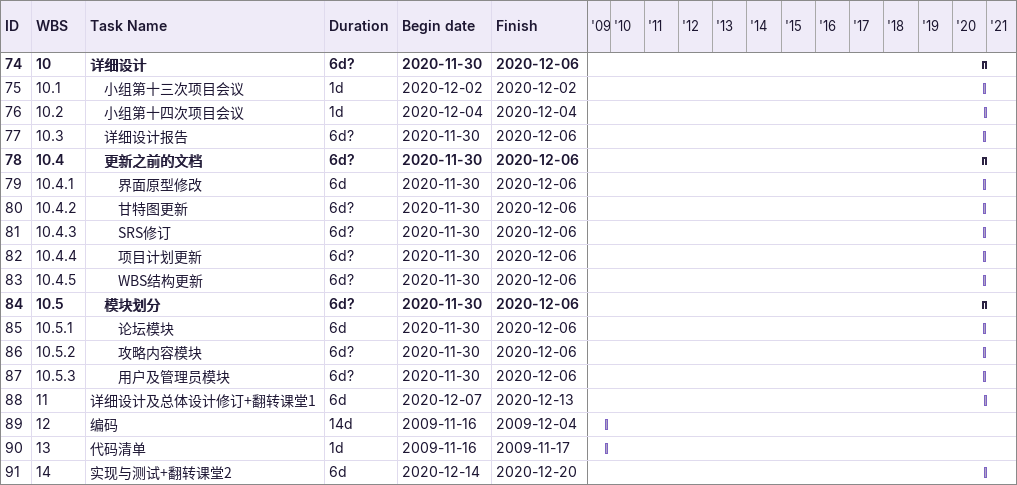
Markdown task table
| ID | WBS | Task | Duration | Start | Finish |
|---|---|---|---|---|---|
| 74 | 10 | **详细设计** | 6d? | 2020-11-30 | 2020-12-06 |
| 75 | 10.1 | 小组第十三次项目会议 | 1d | 2020-12-02 | 2020-12-02 |
| 76 | 10.2 | 小组第十四次项目会议 | 1d | 2020-12-04 | 2020-12-04 |
| 77 | 10.3 | 详细设计报告 | 6d? | 2020-11-30 | 2020-12-06 |
| 78 | 10.4 | **更新之前的文档** | 6d? | 2020-11-30 | 2020-12-06 |
| 79 | 10.4.1 | 界面原型修改 | 6d | 2020-11-30 | 2020-12-06 |
| 80 | 10.4.2 | 甘特图更新 | 6d? | 2020-11-30 | 2020-12-06 |
| 81 | 10.4.3 | SRS修订 | 6d? | 2020-11-30 | 2020-12-06 |
| 82 | 10.4.4 | 项目计划更新 | 6d? | 2020-11-30 | 2020-12-06 |
| 83 | 10.4.5 | WBS结构更新 | 6d? | 2020-11-30 | 2020-12-06 |
| 84 | 10.5 | **模块划分** | 6d? | 2020-11-30 | 2020-12-06 |
| 85 | 10.5.1 | 论坛模块 | 6d | 2020-11-30 | 2020-12-06 |
| 86 | 10.5.2 | 攻略内容模块 | 6d? | 2020-11-30 | 2020-12-06 |
| 87 | 10.5.3 | 用户及管理员模块 | 6d? | 2020-11-30 | 2020-12-06 |
| 88 | 11 | 详细设计及总体设计修订+翻转课堂1 | 6d | 2020-12-07 | 2020-12-13 |
| 89 | 12 | 编码 | 14d | 2009-11-16 | 2009-12-04 |
| 90 | 13 | 代码清单 | 1d | 2009-11-16 | 2009-11-17 |
| 91 | 14 | 实现与测试+翻转课堂2 | 6d | 2020-12-14 | 2020-12-20 |
